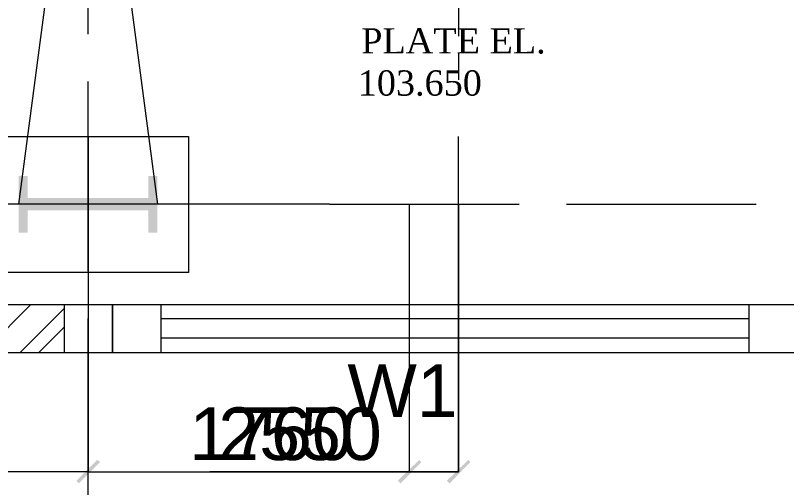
# Model space of a CAD drawing. Header units: inches. Extents: x 2602 to 127694, y 109 to 91908.
# Drawn here: x 10463 to 14124, y 25330 to 27571 of the extents above; entities that cross this region are included whole.
import ezdxf

# ---------------------------------------------------------------- set-up
doc = ezdxf.new("R2010")
doc.units = ezdxf.units.IN
doc.header["$MEASUREMENT"] = 0
doc.linetypes.add('PDF_IMPORT', pattern=[1, 0.8, -0.2])
doc.layers.add('PDF_Geometry', color=7, linetype='Continuous')
doc.layers.add('PDF_Solid Fills', color=7, linetype='Continuous', true_color=0x724639)
doc.layers.add('PDF_Text', color=230, linetype='Continuous', true_color=0xff007f)
doc.styles.add('PDF Arial', font='arial.ttf')
doc.styles.add('PDF Times New Roman', font='times.ttf')

msp = doc.modelspace()

# ---------------------------------------------------------------- hatches: boundary and pattern name
at = {"layer": 'PDF_Solid Fills', "transparency": 33554559}
msp.add_hatch(color=256, dxfattribs=at).paths.add_polyline_path([(11137.2, 26540.8), (11137.2, 26809.8), (11094.6, 26809.8), (11094.6, 26704.8), (10520.6, 26704.8), (10520.6, 26809.8), (10477.9, 26809.8), (10477.9, 26540.8), (10520.6, 26540.8), (10520.6, 26645.8), (11094.6, 26645.8), (11094.6, 26540.8)])
at = {"layer": 'PDF_Solid Fills', "true_color": 0x00b8b8, "transparency": 33554559}
for points in [[(10763.3, 25350.1), (10865, 25451.8), (10851.9, 25461.7), (10753.4, 25363.3)], [(12390.2, 25451.8), (12380.4, 25461.7), (12278.7, 25363.3), (12291.8, 25350.1)], [(12613.3, 25461.7), (12511.6, 25363.3), (12524.7, 25350.1), (12623.1, 25451.8)]]:
    msp.add_hatch(color=132, dxfattribs=at).paths.add_polyline_path(points)

# ---------------------------------------------------------------- linework, layer by layer
at = {"layer": 'PDF_Geometry', "color": 30, "linetype": 'PDF_IMPORT', "lineweight": 0, "ltscale": 1125.093782, "true_color": 0xff7f00}
for points in [[(10809.2, 17356.4), (10809.2, 85751)], [(11954, 26675.3), (103309.6, 26675.3)]]:
    msp.add_lwpolyline(points, dxfattribs=at)
at = {"layer": 'PDF_Geometry', "color": 12, "linetype": 'PDF_IMPORT', "lineweight": 0, "ltscale": 15816.91609, "true_color": 0xdd0000}
msp.add_lwpolyline([(33514.5, 25970.1), (10104, 25970.1), (10104, 77376.7)], dxfattribs=at)
at = {"layer": 'PDF_Geometry', "color": 17, "lineweight": 0, "true_color": 0x724639}
for points in [[(10477.9, 31674.3), (11137.2, 26675.3)], [(11137.2, 31674.3), (10477.9, 26675.3)]]:
    msp.add_lwpolyline(points, dxfattribs=at)
at = {"layer": 'PDF_Geometry', "linetype": 'PDF_IMPORT', "lineweight": 0, "ltscale": 410.0196}
msp.add_lwpolyline([(12567.4, 31080.6), (12567.4, 27265.8)], dxfattribs=at)
at = {"layer": 'PDF_Geometry', "color": 17, "lineweight": 0, "true_color": 0x724639}
msp.add_lwpolyline([(10333.6, 26996.8), (11284.8, 26996.8), (11284.8, 26350.6), (10333.6, 26350.6)], close=True, dxfattribs=at)
at = {"layer": 'PDF_Geometry', "color": 132, "lineweight": 0, "true_color": 0x00b8b8}
for points in [[(10809.2, 26996.8), (10809.2, 25405.9), (12567.4, 25405.9), (12567.4, 26996.8)], [(10809.2, 26996.8), (10809.2, 26996.8)], [(12567.4, 26996.8), (12567.4, 26996.8)], [(12567.4, 26675.3), (12567.4, 25405.9), (12334.5, 25405.9), (12334.5, 26675.3)], [(12334.5, 26675.3), (12334.5, 26675.3)], [(12567.4, 26675.3), (12567.4, 26675.3)], [(10809.2, 25970.1), (10809.2, 25405.9), (10333.6, 25405.9), (10333.6, 25970.1)], [(10809.2, 25970.1), (10809.2, 25970.1)], [(12334.5, 25405.9), (11386.5, 25405.9)], [(12334.5, 25405.9), (12334.5, 25405.9)], [(12567.4, 25405.9), (12567.4, 25405.9)]]:
    msp.add_lwpolyline(points, dxfattribs=at)
at = {"layer": 'PDF_Geometry', "color": 30, "lineweight": 0, "true_color": 0xff7f00}
msp.add_lwpolyline([(11954, 26675.3), (7837.4, 26675.3)], dxfattribs=at)
at = {"layer": 'PDF_Geometry', "color": 12, "lineweight": 0, "true_color": 0xdd0000}
for points in [[(10307.3, 25970.1), (10333.6, 25996.3), (10537, 26199.7)], [(10484.5, 25970.1), (10694.4, 26180)], [(10694.4, 26199.7), (10694.4, 25970.1)], [(11153.6, 26199.7), (11153.6, 25970.1)], [(13945, 26199.7), (13945, 25970.1)], [(13945, 26130.8), (11153.6, 26130.8)], [(10573, 25970.1), (10694.4, 26091.5)], [(13945, 26039), (11153.6, 26039)]]:
    msp.add_lwpolyline(points, dxfattribs=at)
at = {"layer": 'PDF_Geometry', "color": 12, "linetype": 'PDF_IMPORT', "lineweight": 0, "ltscale": 8725.217088, "true_color": 0xdd0000}
msp.add_lwpolyline([(10333.6, 26199.7), (33514.5, 26199.7)], dxfattribs=at)
at = {"layer": 'PDF_Geometry', "color": 12, "lineweight": 0, "true_color": 0xdd0000}
msp.add_lwpolyline([(10924, 25970.1), (10924, 26199.7)], close=True, dxfattribs=at)

# ---------------------------------------------------------------- texts
at = {"layer": 'PDF_Text', "color": 32, "true_color": 0xdd6d00, "char_height": 120, "attachment_point": 7, "style": 'PDF Times New Roman'}
for s, insert in [('PLATE EL.', (12104.9, 27388)), ('103.650', (12088.5, 27187.9))]:
    msp.add_mtext(s, dxfattribs=dict(at, insert=insert))
at = {"layer": 'PDF_Text', "color": 32, "true_color": 0xb85b00, "insert": (12039.3, 25665), "char_height": 249.99, "attachment_point": 7, "style": 'PDF Arial'}
msp.add_mtext('W1', dxfattribs=at)
at = {"layer": 'PDF_Text', "color": 132, "true_color": 0x00b8b8, "char_height": 249.99, "attachment_point": 7, "style": 'PDF Arial'}
for s, insert in [('1760', (11288.1, 25457.4)), ('2550', (11425.9, 25457.4))]:
    msp.add_mtext(s, dxfattribs=dict(at, insert=insert))

doc.saveas('drawing.dxf')
